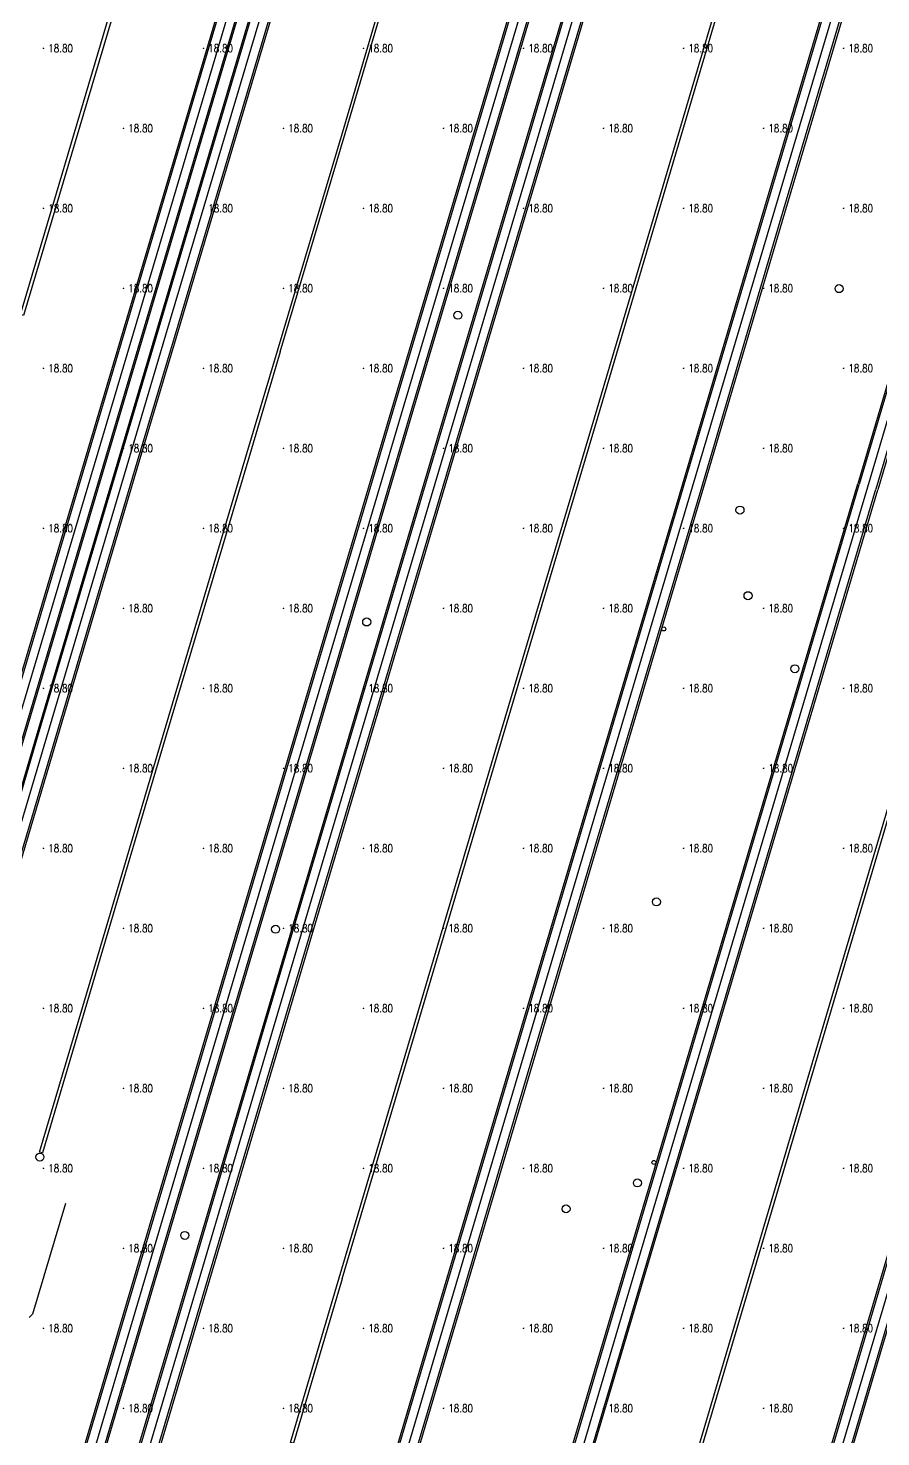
# Model space of a CAD drawing. Extents: x 404846 to 408477, y 3390929 to 3392894.
# Drawn here: x 405459.4 to 405566, y 3391930.8 to 3392106.9 of the extents above; entities that cross this region are included whole.
import ezdxf
from ezdxf.enums import TextEntityAlignment as Align

# ---------------------------------------------------------------- set-up
doc = ezdxf.new("R2010")
doc.units = 0
doc.header["$LTSCALE"] = 0.5
doc.layers.get('0').update_dxf_attribs({"linetype": 'CONTINUOUS'})
for name, color, linetype in [('3221', 6, 'CONTINUOUS'), ('FZTZ', 7, 'CONTINUOUS'), ('GCD', 1, 'CONTINUOUS'), ('GXYZ', 2, 'CONTINUOUS'), ('SXSS', 5, 'CONTINUOUS'), ('ZBTZ', 3, 'CONTINUOUS')]:
    doc.layers.add(name, color=color, linetype=linetype)
doc.styles.add('HZ', font='rs.shx', dxfattribs={"width": 0.8, "bigfont": 'hztxt.shx'})
doc.linetypes.add('1161', pattern='A,0,[149,AAA.SHX,S=0.15,R=0,X=0,Y=0],-1.6', length=1.6)

# ---------------------------------------------------------------- blocks, each defined once
blk = doc.blocks.new('GC200')
at = {"linetype": 'Continuous', "const_width": 0.2, "flags": 128}
blk.add_lwpolyline([(-0.1, 0, 1), (0.1, 0, 1)], format="xyb", close=True, dxfattribs=at)
blk = doc.blocks.new('gc170')
at = {"linetype": 'Continuous'}
blk.add_circle((0, 0), 0.5, dxfattribs=at)
blk = doc.blocks.new('gc188')
blk.add_circle((0, 0), 1)

msp = doc.modelspace()

# ---------------------------------------------------------------- linework, layer by layer
at = {"layer": '3221', "color": 6}
for points in [[(405435.832, 3391930.796, 18.759), (405445.125, 3391962.192, 18.569), (405464.437, 3392027.321, 18.705), (405471.829, 3392052.237, 18.609), (405476.653, 3392068.547, 18.609), (405496.586, 3392135.585, 18.669), (405504.994, 3392164.018, 18.993), (405508.753, 3392176.704, 19.02), (405514.027, 3392194.463, 18.926), (405518.638, 3392210.052, 18.79), (405548.365, 3392201.26, 18.79), (405543.749, 3392185.654, 18.926), (405538.473, 3392167.888, 19.02), (405534.72, 3392155.22, 18.993), (405526.3, 3392126.75, 18.669), (405506.38, 3392059.756, 18.609), (405501.553, 3392043.432, 18.609), (405494.157, 3392018.505, 18.705), (405474.85, 3391953.394, 18.569), (405465.557, 3391921.998, 18.759)], [(405501.552, 3391911.441, 18.869), (405510.944, 3391943.162, 18.722), (405520.349, 3391974.926, 18.878), (405542.483, 3392049.551, 18.565), (405552.766, 3392084.193, 18.72), (405561.927, 3392115.119, 18.619), (405570.661, 3392144.569, 18.993), (405574.411, 3392157.227, 19.02), (405579.69, 3392175.001, 18.926), (405584.312, 3392190.629, 18.79), (405554.585, 3392199.421, 18.79), (405549.968, 3392183.811, 18.926), (405544.691, 3392166.044, 19.02), (405540.939, 3392153.379, 18.993), (405532.203, 3392123.923, 18.619), (405523.045, 3392093.006, 18.72), (405512.763, 3392058.366, 18.565), (405490.627, 3391983.734, 18.878), (405481.219, 3391951.963, 18.722), (405471.827, 3391920.242, 18.869)], [(405521.669, 3391905.483, 18.991), (405532.948, 3391943.568, 18.724), (405564.371, 3392049.559, 18.719), (405580.377, 3392103.604, 18.644), (405586.663, 3392124.848, 18.825), (405593.69, 3392148.5, 18.904), (405599.351, 3392167.608, 18.802), (405604.409, 3392184.653, 18.728), (405634.128, 3392175.833, 18.728), (405629.072, 3392158.795, 18.802), (405623.41, 3392139.683, 18.904), (405616.384, 3392116.036, 18.825), (405610.099, 3392094.793, 18.644), (405594.093, 3392040.747, 18.719), (405562.672, 3391934.765, 18.724), (405551.393, 3391896.681, 18.991)]]:
    msp.add_polyline3d(points, close=True, dxfattribs=at)
msp.add_polyline3d([(405471.239, 3392173.072, 18.764), (405451.964, 3392108.168, 18.825), (405428.134, 3392027.895, 18.782), (405422.482, 3392008.721, 18.808), (405414.098, 3391980.343, 18.808), (405402.292, 3391940.607, 18.754), (405432.008, 3391931.778, 18.547), (405443.821, 3391971.537, 18.808), (405452.215, 3391999.946, 18.808), (405457.861, 3392019.102, 18.782), (405481.682, 3392099.344, 18.825), (405500.956, 3392164.247, 18.764)], dxfattribs=at)
at = {"layer": 'FZTZ', "linetype": 'Continuous', "elevation": 19.935, "flags": 128}
msp.add_lwpolyline([(405464.097, 3391959.964), (405460.002, 3391946.147), (405459.591, 3391945.745)], dxfattribs=at)
at = {"layer": 'SXSS', "linetype": 'Continuous', "flags": 128}
for points, elevation in [([(405490.587, 3392066.55), (405498.717, 3392093.821), (405508.744, 3392127.798), (405511.536, 3392137.195)], 18.611), ([(405490.947, 3392066.443), (405499.071, 3392093.717), (405509.098, 3392127.694), (405511.89, 3392137.09)], 18.611), ([(405530.214, 3392058.202), (405545.168, 3392108.747), (405549.917, 3392124.785)], 18.505), ([(405530.582, 3392058.093), (405545.545, 3392108.636), (405550.294, 3392124.673)], 18.505), ([(405490.947, 3392066.443), (405487.013, 3392053.193), (405476.581, 3392018.114), (405467.535, 3391987.584), (405461.222, 3391966.297), (405460.861, 3391966.404), (405467.174, 3391987.691), (405476.221, 3392018.221), (405486.652, 3392053.3), (405490.587, 3392066.55)], 18.491), ([(405498.329, 3391950.674), (405507.681, 3391982.254), (405517.913, 3392016.777), (405530.214, 3392058.202)], 18.591), ([(405498.695, 3391950.566), (405508.05, 3391982.145), (405518.282, 3392016.668), (405530.582, 3392058.093)], 18.591), ([(405543.928, 3391931.857), (405558.14, 3391979.851), (405578.736, 3392049.279)], 18.75), ([(405544.315, 3391931.742), (405558.53, 3391979.736), (405579.08, 3392049.177)], 18.75), ([(405498.695, 3391950.566), (405492.592, 3391930.015), (405492.226, 3391930.123), (405498.329, 3391950.674)], 18.616), ([(405541.187, 3391922.59), (405543.928, 3391931.857)], 18.746), ([(405541.473, 3391922.135), (405544.315, 3391931.742)], 18.744)]:
    msp.add_lwpolyline(points, dxfattribs=dict(at, elevation=elevation))
at = {"layer": 'SXSS', "linetype": 'Continuous', "elevation": 18.766, "flags": 128}
msp.add_lwpolyline([(405473.842, 3392121.456), (405458.86, 3392070.984), (405458.481, 3392071.097), (405473.463, 3392121.568), (405473.842, 3392121.456)], close=True, dxfattribs=at)
at = {"layer": 'ZBTZ', "linetype": '1161', "flags": 128}
for points, elevation in [([(405432.691, 3391929.776), (405445.057, 3391971.171), (405453.451, 3391999.582), (405459.097, 3392018.736), (405482.917, 3392098.977), (405516.595, 3392212.545), (405517.898, 3392212.12), (405503.535, 3392163.481)], 18.845), ([(405429.284, 3391927.132), (405442.585, 3391971.903), (405450.978, 3392000.311), (405456.625, 3392019.467), (405480.446, 3392099.711), (405502.673, 3392174.801)], 18.829), ([(405503.523, 3392163.485), (405484.248, 3392098.582), (405460.429, 3392018.342), (405454.783, 3391999.189), (405446.388, 3391970.776), (405434.1, 3391929.349)], 18.798), ([(405436.982, 3391930.84), (405434.919, 3391931.464), (405446.582, 3391970.719), (405454.976, 3391999.131), (405460.622, 3392018.285), (405484.442, 3392098.524), (405503.716, 3392163.427)], 18.828), ([(405477.717, 3392068.231), (405497.649, 3392135.269)], 18.639), ([(405477.944, 3392068.164), (405497.877, 3392135.202)], 18.639), ([(405505.141, 3392060.122), (405525.052, 3392127.121)], 18.639), ([(405505.349, 3392060.061), (405525.277, 3392127.055)], 18.639), ([(405507.445, 3392059.441), (405527.333, 3392126.443)], 18.639), ([(405507.648, 3392059.381), (405527.539, 3392126.382)], 18.639), ([(405511.527, 3392058.732), (405521.813, 3392093.372), (405530.971, 3392124.288)], 18.635), ([(405511.712, 3392058.678), (405522.001, 3392093.316), (405531.159, 3392124.233)], 18.635), ([(405513.802, 3392058.058), (405524.09, 3392092.696), (405533.248, 3392123.614)], 18.635), ([(405514.023, 3392057.992), (405524.33, 3392092.625), (405533.488, 3392123.543)], 18.635), ([(405541.245, 3392049.918), (405551.504, 3392084.568), (405560.665, 3392115.493)], 18.635), ([(405541.433, 3392049.862), (405551.728, 3392084.501), (405560.888, 3392115.427)], 18.635), ([(405543.546, 3392049.235), (405553.777, 3392083.894), (405562.937, 3392114.82)], 18.635), ([(405543.776, 3392049.167), (405554.011, 3392083.824), (405563.171, 3392114.75)], 18.635), ([(405579.134, 3392103.972), (405563.128, 3392049.927)], 18.681), ([(405579.362, 3392103.904), (405563.316, 3392049.872)], 18.681), ([(405581.4, 3392103.301), (405565.394, 3392049.256)], 18.681), ([(405581.643, 3392103.229), (405565.637, 3392049.184)], 18.681), ([(405446.169, 3391961.883), (405465.481, 3392027.011), (405472.874, 3392051.927), (405477.717, 3392068.231)], 18.623), ([(405446.381, 3391961.82), (405465.692, 3392026.949), (405473.084, 3392051.865), (405477.944, 3392068.164)], 18.623), ([(405473.617, 3391953.759), (405492.918, 3392018.873), (405500.314, 3392043.799), (405505.141, 3392060.122)], 18.623), ([(405473.823, 3391953.698), (405493.126, 3392018.811), (405500.522, 3392043.737), (405505.349, 3392060.061)], 18.623), ([(405475.918, 3391953.078), (405495.221, 3392018.19), (405502.617, 3392043.117), (405507.445, 3392059.441)], 18.623), ([(405476.114, 3391953.02), (405495.424, 3392018.13), (405502.82, 3392043.057), (405507.648, 3392059.381)], 18.623), ([(405479.976, 3391952.331), (405489.39, 3391984.101), (405511.527, 3392058.732)], 18.722), ([(405480.176, 3391952.271), (405489.575, 3391984.046), (405511.712, 3392058.678)], 18.722), ([(405482.245, 3391951.659), (405491.665, 3391983.426), (405513.802, 3392058.058)], 18.722), ([(405482.471, 3391951.592), (405491.887, 3391983.361), (405514.023, 3392057.992)], 18.722), ([(405509.696, 3391943.531), (405519.11, 3391975.293), (405541.245, 3392049.918)], 18.722), ([(405509.897, 3391943.472), (405519.298, 3391975.237), (405541.433, 3392049.862)], 18.722), ([(405512.007, 3391942.847), (405521.411, 3391974.611), (405543.546, 3392049.235)], 18.722), ([(405512.233, 3391942.78), (405521.641, 3391974.543), (405543.776, 3392049.167)], 18.722), ([(405531.681, 3391943.943), (405563.131, 3392049.927)], 18.721), ([(405531.902, 3391943.878), (405563.316, 3392049.872)], 18.721), ([(405533.998, 3391943.257), (405565.394, 3392049.256)], 18.721), ([(405534.186, 3391943.201), (405565.637, 3392049.184)], 18.721), ([(405561.433, 3391935.132), (405592.825, 3392041.123)], 18.721), ([(405561.621, 3391935.076), (405593.041, 3392041.059)], 18.721), ([(405563.711, 3391934.458), (405595.101, 3392040.449)], 18.721), ([(405563.926, 3391934.394), (405595.329, 3392040.381)], 18.721), ([(405464.324, 3391922.363), (405473.617, 3391953.759)], 18.664), ([(405464.629, 3391922.637), (405473.823, 3391953.698)], 18.663), ([(405466.725, 3391922.017), (405475.918, 3391953.078)], 18.663), ([(405466.821, 3391921.624), (405476.114, 3391953.02)], 18.664), ([(405470.585, 3391920.61), (405479.976, 3391952.331)], 18.796), ([(405470.853, 3391920.78), (405480.176, 3391952.271)], 18.795), ([(405472.921, 3391920.168), (405482.245, 3391951.659)], 18.795), ([(405473.079, 3391919.871), (405482.471, 3391951.592)], 18.796), ([(405500.304, 3391911.81), (405509.696, 3391943.531)], 18.796), ([(405520.402, 3391905.859), (405531.681, 3391943.943)], 18.857), ([(405520.71, 3391906.088), (405531.902, 3391943.878)], 18.856), ([(405500.568, 3391911.964), (405509.897, 3391943.472)], 18.795), ([(405502.678, 3391911.339), (405512.007, 3391942.847)], 18.795), ([(405502.841, 3391911.059), (405512.233, 3391942.78)], 18.796), ([(405522.806, 3391905.467), (405533.998, 3391943.257)], 18.856), ([(405522.908, 3391905.117), (405534.186, 3391943.201)], 18.857), ([(405550.226, 3391897.291), (405561.433, 3391935.132)], 18.857), ([(405550.415, 3391897.235), (405561.621, 3391935.076)], 18.857), ([(405552.504, 3391896.616), (405563.711, 3391934.458)], 18.857), ([(405552.719, 3391896.553), (405563.926, 3391934.394)], 18.857)]:
    msp.add_lwpolyline(points, dxfattribs=dict(at, elevation=elevation))
at = {"layer": 'ZBTZ', "linetype": '1161', "elevation": 18.819, "flags": 128}
msp.add_lwpolyline([(405515.776, 3392210.473), (405504.899, 3392173.819), (405482.71, 3392099.039), (405458.89, 3392018.797), (405453.244, 3391999.643), (405444.849, 3391971.232), (405433.189, 3391931.986), (405431.1, 3391932.605), (405442.761, 3391971.851), (405451.154, 3392000.259), (405456.801, 3392019.415), (405480.622, 3392099.659), (405502.81, 3392174.477), (405513.668, 3392211.092), (405515.776, 3392210.473)], close=True, dxfattribs=at)

# ---------------------------------------------------------------- block references
at = {"layer": 'GCD', "linetype": 'Continuous'}
ref = msp.add_blockref('GC200', (405461.358, 3392104.379, 18.8), dxfattribs=dict(at, xscale=0.5, yscale=0.5, zscale=0.5))
ref.add_attrib('height', '18.80', dxfattribs={"linetype": 'Continuous', "height": 1, "style": 'HZ', "width": 0.8}).set_placement((405461.958, 3392104.379, 18.8), align=Align.MIDDLE_LEFT)
ref = msp.add_blockref('GC200', (405481.358, 3392104.379, 18.8), dxfattribs=dict(at, xscale=0.5, yscale=0.5, zscale=0.5))
ref.add_attrib('height', '18.80', dxfattribs={"linetype": 'Continuous', "height": 1, "style": 'HZ', "width": 0.8}).set_placement((405481.958, 3392104.379, 18.8), align=Align.MIDDLE_LEFT)
ref = msp.add_blockref('GC200', (405501.358, 3392104.379, 18.8), dxfattribs=dict(at, xscale=0.5, yscale=0.5, zscale=0.5))
ref.add_attrib('height', '18.80', dxfattribs={"linetype": 'Continuous', "height": 1, "style": 'HZ', "width": 0.8}).set_placement((405501.958, 3392104.379, 18.8), align=Align.MIDDLE_LEFT)
ref = msp.add_blockref('GC200', (405521.358, 3392104.379, 18.8), dxfattribs=dict(at, xscale=0.5, yscale=0.5, zscale=0.5))
ref.add_attrib('height', '18.80', dxfattribs={"linetype": 'Continuous', "height": 1, "style": 'HZ', "width": 0.8}).set_placement((405521.958, 3392104.379, 18.8), align=Align.MIDDLE_LEFT)
ref = msp.add_blockref('GC200', (405541.358, 3392104.379, 18.8), dxfattribs=dict(at, xscale=0.5, yscale=0.5, zscale=0.5))
ref.add_attrib('height', '18.80', dxfattribs={"linetype": 'Continuous', "height": 1, "style": 'HZ', "width": 0.8}).set_placement((405541.958, 3392104.379, 18.8), align=Align.MIDDLE_LEFT)
ref = msp.add_blockref('GC200', (405561.358, 3392104.379, 18.8), dxfattribs=dict(at, xscale=0.5, yscale=0.5, zscale=0.5))
ref.add_attrib('height', '18.80', dxfattribs={"linetype": 'Continuous', "height": 1, "style": 'HZ', "width": 0.8}).set_placement((405561.958, 3392104.379, 18.8), align=Align.MIDDLE_LEFT)
ref = msp.add_blockref('GC200', (405471.358, 3392094.379, 18.8), dxfattribs=dict(at, xscale=0.5, yscale=0.5, zscale=0.5))
ref.add_attrib('height', '18.80', dxfattribs={"linetype": 'Continuous', "height": 1, "style": 'HZ', "width": 0.8}).set_placement((405471.958, 3392094.379, 18.8), align=Align.MIDDLE_LEFT)
ref = msp.add_blockref('GC200', (405491.358, 3392094.379, 18.8), dxfattribs=dict(at, xscale=0.5, yscale=0.5, zscale=0.5))
ref.add_attrib('height', '18.80', dxfattribs={"linetype": 'Continuous', "height": 1, "style": 'HZ', "width": 0.8}).set_placement((405491.958, 3392094.379, 18.8), align=Align.MIDDLE_LEFT)
ref = msp.add_blockref('GC200', (405511.358, 3392094.379, 18.8), dxfattribs=dict(at, xscale=0.5, yscale=0.5, zscale=0.5))
ref.add_attrib('height', '18.80', dxfattribs={"linetype": 'Continuous', "height": 1, "style": 'HZ', "width": 0.8}).set_placement((405511.958, 3392094.379, 18.8), align=Align.MIDDLE_LEFT)
ref = msp.add_blockref('GC200', (405531.358, 3392094.379, 18.8), dxfattribs=dict(at, xscale=0.5, yscale=0.5, zscale=0.5))
ref.add_attrib('height', '18.80', dxfattribs={"linetype": 'Continuous', "height": 1, "style": 'HZ', "width": 0.8}).set_placement((405531.958, 3392094.379, 18.8), align=Align.MIDDLE_LEFT)
ref = msp.add_blockref('GC200', (405551.358, 3392094.379, 18.8), dxfattribs=dict(at, xscale=0.5, yscale=0.5, zscale=0.5))
ref.add_attrib('height', '18.80', dxfattribs={"linetype": 'Continuous', "height": 1, "style": 'HZ', "width": 0.8}).set_placement((405551.958, 3392094.379, 18.8), align=Align.MIDDLE_LEFT)
ref = msp.add_blockref('GC200', (405461.358, 3392084.379, 18.8), dxfattribs=dict(at, xscale=0.5, yscale=0.5, zscale=0.5))
ref.add_attrib('height', '18.80', dxfattribs={"linetype": 'Continuous', "height": 1, "style": 'HZ', "width": 0.8}).set_placement((405461.958, 3392084.379, 18.8), align=Align.MIDDLE_LEFT)
ref = msp.add_blockref('GC200', (405481.358, 3392084.379, 18.8), dxfattribs=dict(at, xscale=0.5, yscale=0.5, zscale=0.5))
ref.add_attrib('height', '18.80', dxfattribs={"linetype": 'Continuous', "height": 1, "style": 'HZ', "width": 0.8}).set_placement((405481.958, 3392084.379, 18.8), align=Align.MIDDLE_LEFT)
ref = msp.add_blockref('GC200', (405501.358, 3392084.379, 18.8), dxfattribs=dict(at, xscale=0.5, yscale=0.5, zscale=0.5))
ref.add_attrib('height', '18.80', dxfattribs={"linetype": 'Continuous', "height": 1, "style": 'HZ', "width": 0.8}).set_placement((405501.958, 3392084.379, 18.8), align=Align.MIDDLE_LEFT)
ref = msp.add_blockref('GC200', (405521.358, 3392084.379, 18.8), dxfattribs=dict(at, xscale=0.5, yscale=0.5, zscale=0.5))
ref.add_attrib('height', '18.80', dxfattribs={"linetype": 'Continuous', "height": 1, "style": 'HZ', "width": 0.8}).set_placement((405521.958, 3392084.379, 18.8), align=Align.MIDDLE_LEFT)
ref = msp.add_blockref('GC200', (405541.358, 3392084.379, 18.8), dxfattribs=dict(at, xscale=0.5, yscale=0.5, zscale=0.5))
ref.add_attrib('height', '18.80', dxfattribs={"linetype": 'Continuous', "height": 1, "style": 'HZ', "width": 0.8}).set_placement((405541.958, 3392084.379, 18.8), align=Align.MIDDLE_LEFT)
ref = msp.add_blockref('GC200', (405561.358, 3392084.379, 18.8), dxfattribs=dict(at, xscale=0.5, yscale=0.5, zscale=0.5))
ref.add_attrib('height', '18.80', dxfattribs={"linetype": 'Continuous', "height": 1, "style": 'HZ', "width": 0.8}).set_placement((405561.958, 3392084.379, 18.8), align=Align.MIDDLE_LEFT)
ref = msp.add_blockref('GC200', (405471.358, 3392074.379, 18.8), dxfattribs=dict(at, xscale=0.5, yscale=0.5, zscale=0.5))
ref.add_attrib('height', '18.80', dxfattribs={"linetype": 'Continuous', "height": 1, "style": 'HZ', "width": 0.8}).set_placement((405471.958, 3392074.379, 18.8), align=Align.MIDDLE_LEFT)
ref = msp.add_blockref('GC200', (405491.358, 3392074.379, 18.8), dxfattribs=dict(at, xscale=0.5, yscale=0.5, zscale=0.5))
ref.add_attrib('height', '18.80', dxfattribs={"linetype": 'Continuous', "height": 1, "style": 'HZ', "width": 0.8}).set_placement((405491.958, 3392074.379, 18.8), align=Align.MIDDLE_LEFT)
ref = msp.add_blockref('GC200', (405511.358, 3392074.379, 18.8), dxfattribs=dict(at, xscale=0.5, yscale=0.5, zscale=0.5))
ref.add_attrib('height', '18.80', dxfattribs={"linetype": 'Continuous', "height": 1, "style": 'HZ', "width": 0.8}).set_placement((405511.958, 3392074.379, 18.8), align=Align.MIDDLE_LEFT)
ref = msp.add_blockref('GC200', (405531.358, 3392074.379, 18.8), dxfattribs=dict(at, xscale=0.5, yscale=0.5, zscale=0.5))
ref.add_attrib('height', '18.80', dxfattribs={"linetype": 'Continuous', "height": 1, "style": 'HZ', "width": 0.8}).set_placement((405531.958, 3392074.379, 18.8), align=Align.MIDDLE_LEFT)
ref = msp.add_blockref('GC200', (405551.358, 3392074.379, 18.8), dxfattribs=dict(at, xscale=0.5, yscale=0.5, zscale=0.5))
ref.add_attrib('height', '18.80', dxfattribs={"linetype": 'Continuous', "height": 1, "style": 'HZ', "width": 0.8}).set_placement((405551.958, 3392074.379, 18.8), align=Align.MIDDLE_LEFT)
ref = msp.add_blockref('GC200', (405461.358, 3392064.379, 18.8), dxfattribs=dict(at, xscale=0.5, yscale=0.5, zscale=0.5))
ref.add_attrib('height', '18.80', dxfattribs={"linetype": 'Continuous', "height": 1, "style": 'HZ', "width": 0.8}).set_placement((405461.958, 3392064.379, 18.8), align=Align.MIDDLE_LEFT)
ref = msp.add_blockref('GC200', (405481.358, 3392064.379, 18.8), dxfattribs=dict(at, xscale=0.5, yscale=0.5, zscale=0.5))
ref.add_attrib('height', '18.80', dxfattribs={"linetype": 'Continuous', "height": 1, "style": 'HZ', "width": 0.8}).set_placement((405481.958, 3392064.379, 18.8), align=Align.MIDDLE_LEFT)
ref = msp.add_blockref('GC200', (405501.358, 3392064.379, 18.8), dxfattribs=dict(at, xscale=0.5, yscale=0.5, zscale=0.5))
ref.add_attrib('height', '18.80', dxfattribs={"linetype": 'Continuous', "height": 1, "style": 'HZ', "width": 0.8}).set_placement((405501.958, 3392064.379, 18.8), align=Align.MIDDLE_LEFT)
ref = msp.add_blockref('GC200', (405521.358, 3392064.379, 18.8), dxfattribs=dict(at, xscale=0.5, yscale=0.5, zscale=0.5))
ref.add_attrib('height', '18.80', dxfattribs={"linetype": 'Continuous', "height": 1, "style": 'HZ', "width": 0.8}).set_placement((405521.958, 3392064.379, 18.8), align=Align.MIDDLE_LEFT)
ref = msp.add_blockref('GC200', (405541.358, 3392064.379, 18.8), dxfattribs=dict(at, xscale=0.5, yscale=0.5, zscale=0.5))
ref.add_attrib('height', '18.80', dxfattribs={"linetype": 'Continuous', "height": 1, "style": 'HZ', "width": 0.8}).set_placement((405541.958, 3392064.379, 18.8), align=Align.MIDDLE_LEFT)
ref = msp.add_blockref('GC200', (405561.358, 3392064.379, 18.8), dxfattribs=dict(at, xscale=0.5, yscale=0.5, zscale=0.5))
ref.add_attrib('height', '18.80', dxfattribs={"linetype": 'Continuous', "height": 1, "style": 'HZ', "width": 0.8}).set_placement((405561.958, 3392064.379, 18.8), align=Align.MIDDLE_LEFT)
ref = msp.add_blockref('GC200', (405471.358, 3392054.379, 18.8), dxfattribs=dict(at, xscale=0.5, yscale=0.5, zscale=0.5))
ref.add_attrib('height', '18.80', dxfattribs={"linetype": 'Continuous', "height": 1, "style": 'HZ', "width": 0.8}).set_placement((405471.958, 3392054.379, 18.8), align=Align.MIDDLE_LEFT)
ref = msp.add_blockref('GC200', (405491.358, 3392054.379, 18.8), dxfattribs=dict(at, xscale=0.5, yscale=0.5, zscale=0.5))
ref.add_attrib('height', '18.80', dxfattribs={"linetype": 'Continuous', "height": 1, "style": 'HZ', "width": 0.8}).set_placement((405491.958, 3392054.379, 18.8), align=Align.MIDDLE_LEFT)
ref = msp.add_blockref('GC200', (405511.358, 3392054.379, 18.8), dxfattribs=dict(at, xscale=0.5, yscale=0.5, zscale=0.5))
ref.add_attrib('height', '18.80', dxfattribs={"linetype": 'Continuous', "height": 1, "style": 'HZ', "width": 0.8}).set_placement((405511.958, 3392054.379, 18.8), align=Align.MIDDLE_LEFT)
ref = msp.add_blockref('GC200', (405531.358, 3392054.379, 18.8), dxfattribs=dict(at, xscale=0.5, yscale=0.5, zscale=0.5))
ref.add_attrib('height', '18.80', dxfattribs={"linetype": 'Continuous', "height": 1, "style": 'HZ', "width": 0.8}).set_placement((405531.958, 3392054.379, 18.8), align=Align.MIDDLE_LEFT)
ref = msp.add_blockref('GC200', (405551.358, 3392054.379, 18.8), dxfattribs=dict(at, xscale=0.5, yscale=0.5, zscale=0.5))
ref.add_attrib('height', '18.80', dxfattribs={"linetype": 'Continuous', "height": 1, "style": 'HZ', "width": 0.8}).set_placement((405551.958, 3392054.379, 18.8), align=Align.MIDDLE_LEFT)
ref = msp.add_blockref('GC200', (405461.358, 3392044.379, 18.8), dxfattribs=dict(at, xscale=0.5, yscale=0.5, zscale=0.5))
ref.add_attrib('height', '18.80', dxfattribs={"linetype": 'Continuous', "height": 1, "style": 'HZ', "width": 0.8}).set_placement((405461.958, 3392044.379, 18.8), align=Align.MIDDLE_LEFT)
ref = msp.add_blockref('GC200', (405481.358, 3392044.379, 18.8), dxfattribs=dict(at, xscale=0.5, yscale=0.5, zscale=0.5))
ref.add_attrib('height', '18.80', dxfattribs={"linetype": 'Continuous', "height": 1, "style": 'HZ', "width": 0.8}).set_placement((405481.958, 3392044.379, 18.8), align=Align.MIDDLE_LEFT)
ref = msp.add_blockref('GC200', (405501.358, 3392044.379, 18.8), dxfattribs=dict(at, xscale=0.5, yscale=0.5, zscale=0.5))
ref.add_attrib('height', '18.80', dxfattribs={"linetype": 'Continuous', "height": 1, "style": 'HZ', "width": 0.8}).set_placement((405501.958, 3392044.379, 18.8), align=Align.MIDDLE_LEFT)
ref = msp.add_blockref('GC200', (405521.358, 3392044.379, 18.8), dxfattribs=dict(at, xscale=0.5, yscale=0.5, zscale=0.5))
ref.add_attrib('height', '18.80', dxfattribs={"linetype": 'Continuous', "height": 1, "style": 'HZ', "width": 0.8}).set_placement((405521.958, 3392044.379, 18.8), align=Align.MIDDLE_LEFT)
ref = msp.add_blockref('GC200', (405541.358, 3392044.379, 18.8), dxfattribs=dict(at, xscale=0.5, yscale=0.5, zscale=0.5))
ref.add_attrib('height', '18.80', dxfattribs={"linetype": 'Continuous', "height": 1, "style": 'HZ', "width": 0.8}).set_placement((405541.958, 3392044.379, 18.8), align=Align.MIDDLE_LEFT)
ref = msp.add_blockref('GC200', (405561.358, 3392044.379, 18.8), dxfattribs=dict(at, xscale=0.5, yscale=0.5, zscale=0.5))
ref.add_attrib('height', '18.80', dxfattribs={"linetype": 'Continuous', "height": 1, "style": 'HZ', "width": 0.8}).set_placement((405561.958, 3392044.379, 18.8), align=Align.MIDDLE_LEFT)
ref = msp.add_blockref('GC200', (405471.358, 3392034.379, 18.8), dxfattribs=dict(at, xscale=0.5, yscale=0.5, zscale=0.5))
ref.add_attrib('height', '18.80', dxfattribs={"linetype": 'Continuous', "height": 1, "style": 'HZ', "width": 0.8}).set_placement((405471.958, 3392034.379, 18.8), align=Align.MIDDLE_LEFT)
ref = msp.add_blockref('GC200', (405491.358, 3392034.379, 18.8), dxfattribs=dict(at, xscale=0.5, yscale=0.5, zscale=0.5))
ref.add_attrib('height', '18.80', dxfattribs={"linetype": 'Continuous', "height": 1, "style": 'HZ', "width": 0.8}).set_placement((405491.958, 3392034.379, 18.8), align=Align.MIDDLE_LEFT)
ref = msp.add_blockref('GC200', (405511.358, 3392034.379, 18.8), dxfattribs=dict(at, xscale=0.5, yscale=0.5, zscale=0.5))
ref.add_attrib('height', '18.80', dxfattribs={"linetype": 'Continuous', "height": 1, "style": 'HZ', "width": 0.8}).set_placement((405511.958, 3392034.379, 18.8), align=Align.MIDDLE_LEFT)
ref = msp.add_blockref('GC200', (405531.358, 3392034.379, 18.8), dxfattribs=dict(at, xscale=0.5, yscale=0.5, zscale=0.5))
ref.add_attrib('height', '18.80', dxfattribs={"linetype": 'Continuous', "height": 1, "style": 'HZ', "width": 0.8}).set_placement((405531.958, 3392034.379, 18.8), align=Align.MIDDLE_LEFT)
ref = msp.add_blockref('GC200', (405551.358, 3392034.379, 18.8), dxfattribs=dict(at, xscale=0.5, yscale=0.5, zscale=0.5))
ref.add_attrib('height', '18.80', dxfattribs={"linetype": 'Continuous', "height": 1, "style": 'HZ', "width": 0.8}).set_placement((405551.958, 3392034.379, 18.8), align=Align.MIDDLE_LEFT)
ref = msp.add_blockref('GC200', (405461.358, 3392024.379, 18.8), dxfattribs=dict(at, xscale=0.5, yscale=0.5, zscale=0.5))
ref.add_attrib('height', '18.80', dxfattribs={"linetype": 'Continuous', "height": 1, "style": 'HZ', "width": 0.8}).set_placement((405461.958, 3392024.379, 18.8), align=Align.MIDDLE_LEFT)
ref = msp.add_blockref('GC200', (405481.358, 3392024.379, 18.8), dxfattribs=dict(at, xscale=0.5, yscale=0.5, zscale=0.5))
ref.add_attrib('height', '18.80', dxfattribs={"linetype": 'Continuous', "height": 1, "style": 'HZ', "width": 0.8}).set_placement((405481.958, 3392024.379, 18.8), align=Align.MIDDLE_LEFT)
ref = msp.add_blockref('GC200', (405501.358, 3392024.379, 18.8), dxfattribs=dict(at, xscale=0.5, yscale=0.5, zscale=0.5))
ref.add_attrib('height', '18.80', dxfattribs={"linetype": 'Continuous', "height": 1, "style": 'HZ', "width": 0.8}).set_placement((405501.958, 3392024.379, 18.8), align=Align.MIDDLE_LEFT)
ref = msp.add_blockref('GC200', (405521.358, 3392024.379, 18.8), dxfattribs=dict(at, xscale=0.5, yscale=0.5, zscale=0.5))
ref.add_attrib('height', '18.80', dxfattribs={"linetype": 'Continuous', "height": 1, "style": 'HZ', "width": 0.8}).set_placement((405521.958, 3392024.379, 18.8), align=Align.MIDDLE_LEFT)
ref = msp.add_blockref('GC200', (405541.358, 3392024.379, 18.8), dxfattribs=dict(at, xscale=0.5, yscale=0.5, zscale=0.5))
ref.add_attrib('height', '18.80', dxfattribs={"linetype": 'Continuous', "height": 1, "style": 'HZ', "width": 0.8}).set_placement((405541.958, 3392024.379, 18.8), align=Align.MIDDLE_LEFT)
ref = msp.add_blockref('GC200', (405561.358, 3392024.379, 18.8), dxfattribs=dict(at, xscale=0.5, yscale=0.5, zscale=0.5))
ref.add_attrib('height', '18.80', dxfattribs={"linetype": 'Continuous', "height": 1, "style": 'HZ', "width": 0.8}).set_placement((405561.958, 3392024.379, 18.8), align=Align.MIDDLE_LEFT)
ref = msp.add_blockref('GC200', (405471.358, 3392014.379, 18.8), dxfattribs=dict(at, xscale=0.5, yscale=0.5, zscale=0.5))
ref.add_attrib('height', '18.80', dxfattribs={"linetype": 'Continuous', "height": 1, "style": 'HZ', "width": 0.8}).set_placement((405471.958, 3392014.379, 18.8), align=Align.MIDDLE_LEFT)
ref = msp.add_blockref('GC200', (405491.358, 3392014.379, 18.8), dxfattribs=dict(at, xscale=0.5, yscale=0.5, zscale=0.5))
ref.add_attrib('height', '18.80', dxfattribs={"linetype": 'Continuous', "height": 1, "style": 'HZ', "width": 0.8}).set_placement((405491.958, 3392014.379, 18.8), align=Align.MIDDLE_LEFT)
ref = msp.add_blockref('GC200', (405511.358, 3392014.379, 18.8), dxfattribs=dict(at, xscale=0.5, yscale=0.5, zscale=0.5))
ref.add_attrib('height', '18.80', dxfattribs={"linetype": 'Continuous', "height": 1, "style": 'HZ', "width": 0.8}).set_placement((405511.958, 3392014.379, 18.8), align=Align.MIDDLE_LEFT)
ref = msp.add_blockref('GC200', (405531.358, 3392014.379, 18.8), dxfattribs=dict(at, xscale=0.5, yscale=0.5, zscale=0.5))
ref.add_attrib('height', '18.80', dxfattribs={"linetype": 'Continuous', "height": 1, "style": 'HZ', "width": 0.8}).set_placement((405531.958, 3392014.379, 18.8), align=Align.MIDDLE_LEFT)
ref = msp.add_blockref('GC200', (405551.358, 3392014.379, 18.8), dxfattribs=dict(at, xscale=0.5, yscale=0.5, zscale=0.5))
ref.add_attrib('height', '18.80', dxfattribs={"linetype": 'Continuous', "height": 1, "style": 'HZ', "width": 0.8}).set_placement((405551.958, 3392014.379, 18.8), align=Align.MIDDLE_LEFT)
ref = msp.add_blockref('GC200', (405461.358, 3392004.379, 18.8), dxfattribs=dict(at, xscale=0.5, yscale=0.5, zscale=0.5))
ref.add_attrib('height', '18.80', dxfattribs={"linetype": 'Continuous', "height": 1, "style": 'HZ', "width": 0.8}).set_placement((405461.958, 3392004.379, 18.8), align=Align.MIDDLE_LEFT)
ref = msp.add_blockref('GC200', (405481.358, 3392004.379, 18.8), dxfattribs=dict(at, xscale=0.5, yscale=0.5, zscale=0.5))
ref.add_attrib('height', '18.80', dxfattribs={"linetype": 'Continuous', "height": 1, "style": 'HZ', "width": 0.8}).set_placement((405481.958, 3392004.379, 18.8), align=Align.MIDDLE_LEFT)
ref = msp.add_blockref('GC200', (405501.358, 3392004.379, 18.8), dxfattribs=dict(at, xscale=0.5, yscale=0.5, zscale=0.5))
ref.add_attrib('height', '18.80', dxfattribs={"linetype": 'Continuous', "height": 1, "style": 'HZ', "width": 0.8}).set_placement((405501.958, 3392004.379, 18.8), align=Align.MIDDLE_LEFT)
ref = msp.add_blockref('GC200', (405521.358, 3392004.379, 18.8), dxfattribs=dict(at, xscale=0.5, yscale=0.5, zscale=0.5))
ref.add_attrib('height', '18.80', dxfattribs={"linetype": 'Continuous', "height": 1, "style": 'HZ', "width": 0.8}).set_placement((405521.958, 3392004.379, 18.8), align=Align.MIDDLE_LEFT)
ref = msp.add_blockref('GC200', (405541.358, 3392004.379, 18.8), dxfattribs=dict(at, xscale=0.5, yscale=0.5, zscale=0.5))
ref.add_attrib('height', '18.80', dxfattribs={"linetype": 'Continuous', "height": 1, "style": 'HZ', "width": 0.8}).set_placement((405541.958, 3392004.379, 18.8), align=Align.MIDDLE_LEFT)
ref = msp.add_blockref('GC200', (405561.358, 3392004.379, 18.8), dxfattribs=dict(at, xscale=0.5, yscale=0.5, zscale=0.5))
ref.add_attrib('height', '18.80', dxfattribs={"linetype": 'Continuous', "height": 1, "style": 'HZ', "width": 0.8}).set_placement((405561.958, 3392004.379, 18.8), align=Align.MIDDLE_LEFT)
ref = msp.add_blockref('GC200', (405471.358, 3391994.379, 18.8), dxfattribs=dict(at, xscale=0.5, yscale=0.5, zscale=0.5))
ref.add_attrib('height', '18.80', dxfattribs={"linetype": 'Continuous', "height": 1, "style": 'HZ', "width": 0.8}).set_placement((405471.958, 3391994.379, 18.8), align=Align.MIDDLE_LEFT)
ref = msp.add_blockref('GC200', (405491.358, 3391994.379, 18.8), dxfattribs=dict(at, xscale=0.5, yscale=0.5, zscale=0.5))
ref.add_attrib('height', '18.80', dxfattribs={"linetype": 'Continuous', "height": 1, "style": 'HZ', "width": 0.8}).set_placement((405491.958, 3391994.379, 18.8), align=Align.MIDDLE_LEFT)
ref = msp.add_blockref('GC200', (405511.358, 3391994.379, 18.8), dxfattribs=dict(at, xscale=0.5, yscale=0.5, zscale=0.5))
ref.add_attrib('height', '18.80', dxfattribs={"linetype": 'Continuous', "height": 1, "style": 'HZ', "width": 0.8}).set_placement((405511.958, 3391994.379, 18.8), align=Align.MIDDLE_LEFT)
ref = msp.add_blockref('GC200', (405531.358, 3391994.379, 18.8), dxfattribs=dict(at, xscale=0.5, yscale=0.5, zscale=0.5))
ref.add_attrib('height', '18.80', dxfattribs={"linetype": 'Continuous', "height": 1, "style": 'HZ', "width": 0.8}).set_placement((405531.958, 3391994.379, 18.8), align=Align.MIDDLE_LEFT)
ref = msp.add_blockref('GC200', (405551.358, 3391994.379, 18.8), dxfattribs=dict(at, xscale=0.5, yscale=0.5, zscale=0.5))
ref.add_attrib('height', '18.80', dxfattribs={"linetype": 'Continuous', "height": 1, "style": 'HZ', "width": 0.8}).set_placement((405551.958, 3391994.379, 18.8), align=Align.MIDDLE_LEFT)
ref = msp.add_blockref('GC200', (405461.358, 3391984.379, 18.8), dxfattribs=dict(at, xscale=0.5, yscale=0.5, zscale=0.5))
ref.add_attrib('height', '18.80', dxfattribs={"linetype": 'Continuous', "height": 1, "style": 'HZ', "width": 0.8}).set_placement((405461.958, 3391984.379, 18.8), align=Align.MIDDLE_LEFT)
ref = msp.add_blockref('GC200', (405481.358, 3391984.379, 18.8), dxfattribs=dict(at, xscale=0.5, yscale=0.5, zscale=0.5))
ref.add_attrib('height', '18.80', dxfattribs={"linetype": 'Continuous', "height": 1, "style": 'HZ', "width": 0.8}).set_placement((405481.958, 3391984.379, 18.8), align=Align.MIDDLE_LEFT)
ref = msp.add_blockref('GC200', (405501.358, 3391984.379, 18.8), dxfattribs=dict(at, xscale=0.5, yscale=0.5, zscale=0.5))
ref.add_attrib('height', '18.80', dxfattribs={"linetype": 'Continuous', "height": 1, "style": 'HZ', "width": 0.8}).set_placement((405501.958, 3391984.379, 18.8), align=Align.MIDDLE_LEFT)
ref = msp.add_blockref('GC200', (405521.358, 3391984.379, 18.8), dxfattribs=dict(at, xscale=0.5, yscale=0.5, zscale=0.5))
ref.add_attrib('height', '18.80', dxfattribs={"linetype": 'Continuous', "height": 1, "style": 'HZ', "width": 0.8}).set_placement((405521.958, 3391984.379, 18.8), align=Align.MIDDLE_LEFT)
ref = msp.add_blockref('GC200', (405541.358, 3391984.379, 18.8), dxfattribs=dict(at, xscale=0.5, yscale=0.5, zscale=0.5))
ref.add_attrib('height', '18.80', dxfattribs={"linetype": 'Continuous', "height": 1, "style": 'HZ', "width": 0.8}).set_placement((405541.958, 3391984.379, 18.8), align=Align.MIDDLE_LEFT)
ref = msp.add_blockref('GC200', (405561.358, 3391984.379, 18.8), dxfattribs=dict(at, xscale=0.5, yscale=0.5, zscale=0.5))
ref.add_attrib('height', '18.80', dxfattribs={"linetype": 'Continuous', "height": 1, "style": 'HZ', "width": 0.8}).set_placement((405561.958, 3391984.379, 18.8), align=Align.MIDDLE_LEFT)
ref = msp.add_blockref('GC200', (405471.358, 3391974.379, 18.8), dxfattribs=dict(at, xscale=0.5, yscale=0.5, zscale=0.5))
ref.add_attrib('height', '18.80', dxfattribs={"linetype": 'Continuous', "height": 1, "style": 'HZ', "width": 0.8}).set_placement((405471.958, 3391974.379, 18.8), align=Align.MIDDLE_LEFT)
ref = msp.add_blockref('GC200', (405491.358, 3391974.379, 18.8), dxfattribs=dict(at, xscale=0.5, yscale=0.5, zscale=0.5))
ref.add_attrib('height', '18.80', dxfattribs={"linetype": 'Continuous', "height": 1, "style": 'HZ', "width": 0.8}).set_placement((405491.958, 3391974.379, 18.8), align=Align.MIDDLE_LEFT)
ref = msp.add_blockref('GC200', (405511.358, 3391974.379, 18.8), dxfattribs=dict(at, xscale=0.5, yscale=0.5, zscale=0.5))
ref.add_attrib('height', '18.80', dxfattribs={"linetype": 'Continuous', "height": 1, "style": 'HZ', "width": 0.8}).set_placement((405511.958, 3391974.379, 18.8), align=Align.MIDDLE_LEFT)
ref = msp.add_blockref('GC200', (405531.358, 3391974.379, 18.8), dxfattribs=dict(at, xscale=0.5, yscale=0.5, zscale=0.5))
ref.add_attrib('height', '18.80', dxfattribs={"linetype": 'Continuous', "height": 1, "style": 'HZ', "width": 0.8}).set_placement((405531.958, 3391974.379, 18.8), align=Align.MIDDLE_LEFT)
ref = msp.add_blockref('GC200', (405551.358, 3391974.379, 18.8), dxfattribs=dict(at, xscale=0.5, yscale=0.5, zscale=0.5))
ref.add_attrib('height', '18.80', dxfattribs={"linetype": 'Continuous', "height": 1, "style": 'HZ', "width": 0.8}).set_placement((405551.958, 3391974.379, 18.8), align=Align.MIDDLE_LEFT)
ref = msp.add_blockref('GC200', (405461.358, 3391964.379, 18.8), dxfattribs=dict(at, xscale=0.5, yscale=0.5, zscale=0.5))
ref.add_attrib('height', '18.80', dxfattribs={"linetype": 'Continuous', "height": 1, "style": 'HZ', "width": 0.8}).set_placement((405461.958, 3391964.379, 18.8), align=Align.MIDDLE_LEFT)
ref = msp.add_blockref('GC200', (405481.358, 3391964.379, 18.8), dxfattribs=dict(at, xscale=0.5, yscale=0.5, zscale=0.5))
ref.add_attrib('height', '18.80', dxfattribs={"linetype": 'Continuous', "height": 1, "style": 'HZ', "width": 0.8}).set_placement((405481.958, 3391964.379, 18.8), align=Align.MIDDLE_LEFT)
ref = msp.add_blockref('GC200', (405501.358, 3391964.379, 18.8), dxfattribs=dict(at, xscale=0.5, yscale=0.5, zscale=0.5))
ref.add_attrib('height', '18.80', dxfattribs={"linetype": 'Continuous', "height": 1, "style": 'HZ', "width": 0.8}).set_placement((405501.958, 3391964.379, 18.8), align=Align.MIDDLE_LEFT)
ref = msp.add_blockref('GC200', (405521.358, 3391964.379, 18.8), dxfattribs=dict(at, xscale=0.5, yscale=0.5, zscale=0.5))
ref.add_attrib('height', '18.80', dxfattribs={"linetype": 'Continuous', "height": 1, "style": 'HZ', "width": 0.8}).set_placement((405521.958, 3391964.379, 18.8), align=Align.MIDDLE_LEFT)
ref = msp.add_blockref('GC200', (405541.358, 3391964.379, 18.8), dxfattribs=dict(at, xscale=0.5, yscale=0.5, zscale=0.5))
ref.add_attrib('height', '18.80', dxfattribs={"linetype": 'Continuous', "height": 1, "style": 'HZ', "width": 0.8}).set_placement((405541.958, 3391964.379, 18.8), align=Align.MIDDLE_LEFT)
ref = msp.add_blockref('GC200', (405561.358, 3391964.379, 18.8), dxfattribs=dict(at, xscale=0.5, yscale=0.5, zscale=0.5))
ref.add_attrib('height', '18.80', dxfattribs={"linetype": 'Continuous', "height": 1, "style": 'HZ', "width": 0.8}).set_placement((405561.958, 3391964.379, 18.8), align=Align.MIDDLE_LEFT)
ref = msp.add_blockref('GC200', (405471.358, 3391954.379, 18.8), dxfattribs=dict(at, xscale=0.5, yscale=0.5, zscale=0.5))
ref.add_attrib('height', '18.80', dxfattribs={"linetype": 'Continuous', "height": 1, "style": 'HZ', "width": 0.8}).set_placement((405471.958, 3391954.379, 18.8), align=Align.MIDDLE_LEFT)
ref = msp.add_blockref('GC200', (405491.358, 3391954.379, 18.8), dxfattribs=dict(at, xscale=0.5, yscale=0.5, zscale=0.5))
ref.add_attrib('height', '18.80', dxfattribs={"linetype": 'Continuous', "height": 1, "style": 'HZ', "width": 0.8}).set_placement((405491.958, 3391954.379, 18.8), align=Align.MIDDLE_LEFT)
ref = msp.add_blockref('GC200', (405511.358, 3391954.379, 18.8), dxfattribs=dict(at, xscale=0.5, yscale=0.5, zscale=0.5))
ref.add_attrib('height', '18.80', dxfattribs={"linetype": 'Continuous', "height": 1, "style": 'HZ', "width": 0.8}).set_placement((405511.958, 3391954.379, 18.8), align=Align.MIDDLE_LEFT)
ref = msp.add_blockref('GC200', (405531.358, 3391954.379, 18.8), dxfattribs=dict(at, xscale=0.5, yscale=0.5, zscale=0.5))
ref.add_attrib('height', '18.80', dxfattribs={"linetype": 'Continuous', "height": 1, "style": 'HZ', "width": 0.8}).set_placement((405531.958, 3391954.379, 18.8), align=Align.MIDDLE_LEFT)
ref = msp.add_blockref('GC200', (405551.358, 3391954.379, 18.8), dxfattribs=dict(at, xscale=0.5, yscale=0.5, zscale=0.5))
ref.add_attrib('height', '18.80', dxfattribs={"linetype": 'Continuous', "height": 1, "style": 'HZ', "width": 0.8}).set_placement((405551.958, 3391954.379, 18.8), align=Align.MIDDLE_LEFT)
ref = msp.add_blockref('GC200', (405461.358, 3391944.379, 18.8), dxfattribs=dict(at, xscale=0.5, yscale=0.5, zscale=0.5))
ref.add_attrib('height', '18.80', dxfattribs={"linetype": 'Continuous', "height": 1, "style": 'HZ', "width": 0.8}).set_placement((405461.958, 3391944.379, 18.8), align=Align.MIDDLE_LEFT)
ref = msp.add_blockref('GC200', (405481.358, 3391944.379, 18.8), dxfattribs=dict(at, xscale=0.5, yscale=0.5, zscale=0.5))
ref.add_attrib('height', '18.80', dxfattribs={"linetype": 'Continuous', "height": 1, "style": 'HZ', "width": 0.8}).set_placement((405481.958, 3391944.379, 18.8), align=Align.MIDDLE_LEFT)
ref = msp.add_blockref('GC200', (405501.358, 3391944.379, 18.8), dxfattribs=dict(at, xscale=0.5, yscale=0.5, zscale=0.5))
ref.add_attrib('height', '18.80', dxfattribs={"linetype": 'Continuous', "height": 1, "style": 'HZ', "width": 0.8}).set_placement((405501.958, 3391944.379, 18.8), align=Align.MIDDLE_LEFT)
ref = msp.add_blockref('GC200', (405521.358, 3391944.379, 18.8), dxfattribs=dict(at, xscale=0.5, yscale=0.5, zscale=0.5))
ref.add_attrib('height', '18.80', dxfattribs={"linetype": 'Continuous', "height": 1, "style": 'HZ', "width": 0.8}).set_placement((405521.958, 3391944.379, 18.8), align=Align.MIDDLE_LEFT)
ref = msp.add_blockref('GC200', (405541.358, 3391944.379, 18.8), dxfattribs=dict(at, xscale=0.5, yscale=0.5, zscale=0.5))
ref.add_attrib('height', '18.80', dxfattribs={"linetype": 'Continuous', "height": 1, "style": 'HZ', "width": 0.8}).set_placement((405541.958, 3391944.379, 18.8), align=Align.MIDDLE_LEFT)
ref = msp.add_blockref('GC200', (405561.358, 3391944.379, 18.8), dxfattribs=dict(at, xscale=0.5, yscale=0.5, zscale=0.5))
ref.add_attrib('height', '18.80', dxfattribs={"linetype": 'Continuous', "height": 1, "style": 'HZ', "width": 0.8}).set_placement((405561.958, 3391944.379, 18.8), align=Align.MIDDLE_LEFT)
ref = msp.add_blockref('GC200', (405471.358, 3391934.379, 18.8), dxfattribs=dict(at, xscale=0.5, yscale=0.5, zscale=0.5))
ref.add_attrib('height', '18.80', dxfattribs={"linetype": 'Continuous', "height": 1, "style": 'HZ', "width": 0.8}).set_placement((405471.958, 3391934.379, 18.8), align=Align.MIDDLE_LEFT)
ref = msp.add_blockref('GC200', (405491.358, 3391934.379, 18.8), dxfattribs=dict(at, xscale=0.5, yscale=0.5, zscale=0.5))
ref.add_attrib('height', '18.80', dxfattribs={"linetype": 'Continuous', "height": 1, "style": 'HZ', "width": 0.8}).set_placement((405491.958, 3391934.379, 18.8), align=Align.MIDDLE_LEFT)
ref = msp.add_blockref('GC200', (405511.358, 3391934.379, 18.8), dxfattribs=dict(at, xscale=0.5, yscale=0.5, zscale=0.5))
ref.add_attrib('height', '18.80', dxfattribs={"linetype": 'Continuous', "height": 1, "style": 'HZ', "width": 0.8}).set_placement((405511.958, 3391934.379, 18.8), align=Align.MIDDLE_LEFT)
ref = msp.add_blockref('GC200', (405531.358, 3391934.379, 18.8), dxfattribs=dict(at, xscale=0.5, yscale=0.5, zscale=0.5))
ref.add_attrib('height', '18.80', dxfattribs={"linetype": 'Continuous', "height": 1, "style": 'HZ', "width": 0.8}).set_placement((405531.958, 3391934.379, 18.8), align=Align.MIDDLE_LEFT)
ref = msp.add_blockref('GC200', (405551.358, 3391934.379, 18.8), dxfattribs=dict(at, xscale=0.5, yscale=0.5, zscale=0.5))
ref.add_attrib('height', '18.80', dxfattribs={"linetype": 'Continuous', "height": 1, "style": 'HZ', "width": 0.8}).set_placement((405551.958, 3391934.379, 18.8), align=Align.MIDDLE_LEFT)
at = {"layer": 'GXYZ', "linetype": 'Continuous', "xscale": 0.5, "yscale": 0.5}
for name, p in [('gc188', (405560.788, 3392074.336, 18.566)), ('gc188', (405513.15, 3392071.01, 18.647)), ('gc188', (405548.41, 3392046.65, 18.683)), ('gc188', (405549.412, 3392035.959, 18.714)), ('gc188', (405501.753, 3392032.668, 18.569)), ('gc170', (405538.873, 3392031.798, 18.611)), ('gc188', (405555.264, 3392026.823, 18.692)), ('gc188', (405537.969, 3391997.685, 18.92)), ('gc188', (405490.365, 3391994.263, 18.983)), ('gc188', (405460.908, 3391965.789, 18.693)), ('gc170', (405537.643, 3391965.115, 19.02)), ('gc188', (405535.584, 3391962.552, 18.805)), ('gc188', (405526.671, 3391959.315, 18.898)), ('gc188', (405479.023, 3391955.989, 18.562))]:
    msp.add_blockref(name, p, dxfattribs=at)

doc.saveas('drawing.dxf')
